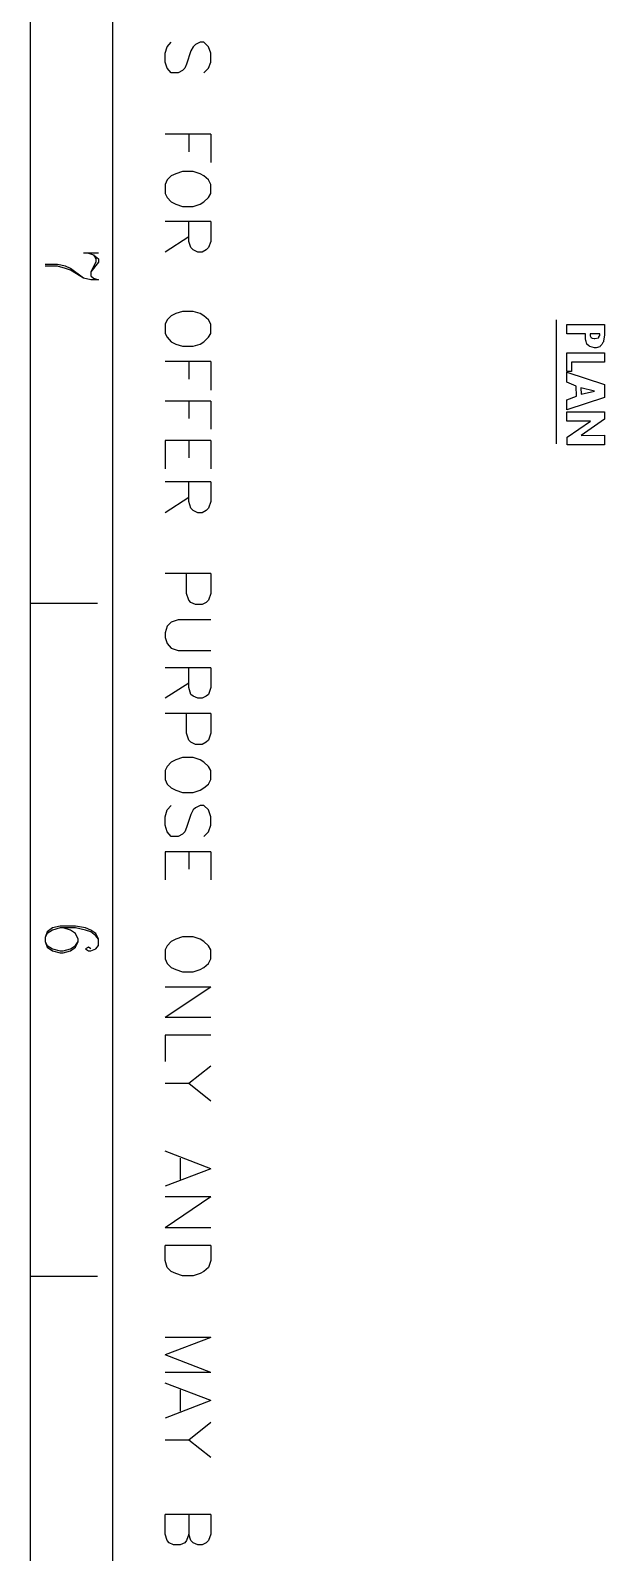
# Model space of a CAD drawing. Extents: x 0.2 to 11.6, y 0.3 to 16.2.
# Drawn here: x 0.155 to 1.853, y 9.438 to 13.935 of the extents above; entities that cross this region are included whole.
import ezdxf

# ---------------------------------------------------------------- set-up
doc = ezdxf.new("R2010")
doc.units = 0
doc.header["$MEASUREMENT"] = 0

msp = doc.modelspace()

# ---------------------------------------------------------------- linework, layer by layer
at = {"color": 0}
for p, q in [((0.155003, 0.310004), (0.155003, 16.22)), ((0.155003, 0.310004), (0.155003, 16.22)), ((0.398329, 0.533311), (0.398329, 16.02)), ((0.560004, 13.8867), (0.571669, 13.9)), ((0.656685, 13.9), (0.643338, 13.8933)), ((0.668349, 13.9), (0.656685, 13.9)), ((0.68164, 13.8867), (0.668349, 13.9)), ((0.553331, 13.8683), (0.560004, 13.8867)), ((0.553331, 13.8417), (0.553331, 13.8683)), ((0.629992, 13.875), (0.616644, 13.835)), ((0.636664, 13.8867), (0.629992, 13.875)), ((0.643338, 13.8933), (0.636664, 13.8867)), ((0.688314, 13.8683), (0.68164, 13.8867)), ((0.688314, 13.8417), (0.688314, 13.8683)), ((0.560004, 13.8233), (0.553331, 13.8417)), ((0.571669, 13.81), (0.560004, 13.8233)), ((0.591689, 13.81), (0.571669, 13.81)), ((0.604981, 13.8167), (0.591689, 13.81)), ((0.611654, 13.8233), (0.604981, 13.8167)), ((0.616644, 13.835), (0.611654, 13.8233)), ((0.668349, 13.81), (0.68164, 13.8233)), ((0.68164, 13.8233), (0.688314, 13.8417)), ((0.688314, 13.6283), (0.553331, 13.6283)), ((0.623318, 13.6283), (0.623318, 13.5767)), ((0.688314, 13.6283), (0.688314, 13.545)), ((0.560004, 13.4933), (0.553331, 13.48)), ((0.571669, 13.505), (0.560004, 13.4933)), ((0.585015, 13.5117), (0.571669, 13.505)), ((0.604981, 13.5183), (0.585015, 13.5117)), ((0.636664, 13.5183), (0.604981, 13.5183)), ((0.656685, 13.5117), (0.636664, 13.5183)), ((0.668349, 13.505), (0.656685, 13.5117)), ((0.68164, 13.4933), (0.668349, 13.505)), ((0.688314, 13.48), (0.68164, 13.4933)), ((0.553331, 13.48), (0.553331, 13.4533)), ((0.553331, 13.4533), (0.560004, 13.4417)), ((0.68164, 13.4417), (0.688314, 13.4533)), ((0.688314, 13.4533), (0.688314, 13.48)), ((0.560004, 13.4417), (0.571669, 13.4283)), ((0.571669, 13.4283), (0.585015, 13.4217)), ((0.585015, 13.4217), (0.604981, 13.415)), ((0.604981, 13.415), (0.636664, 13.415)), ((0.636664, 13.415), (0.656685, 13.4217)), ((0.656685, 13.4217), (0.668349, 13.4283)), ((0.668349, 13.4283), (0.68164, 13.4417)), ((0.688314, 13.37), (0.553331, 13.37)), ((0.623318, 13.3117), (0.623318, 13.37)), ((0.688314, 13.37), (0.688314, 13.3117)), ((0.623318, 13.325), (0.553331, 13.28)), ((0.356663, 13.2767), (0.311686, 13.2767)), ((0.32666, 13.2767), (0.341689, 13.2717)), ((0.341689, 13.2717), (0.356663, 13.26)), ((0.341689, 13.2717), (0.348307, 13.26)), ((0.629992, 13.2933), (0.623318, 13.3117)), ((0.636664, 13.2867), (0.629992, 13.2933)), ((0.650011, 13.28), (0.636664, 13.2867)), ((0.663357, 13.28), (0.650011, 13.28)), ((0.675022, 13.2867), (0.663357, 13.28)), ((0.68164, 13.2933), (0.675022, 13.2867)), ((0.688314, 13.3117), (0.68164, 13.2933)), ((0.235026, 13.2433), (0.198351, 13.2433)), ((0.235026, 13.2383), (0.198351, 13.2383)), ((0.258356, 13.2383), (0.235026, 13.2433)), ((0.258356, 13.2317), (0.235026, 13.2383)), ((0.273329, 13.2317), (0.258356, 13.2383)), ((0.273329, 13.2267), (0.258356, 13.2317)), ((0.311686, 13.2033), (0.273329, 13.2317)), ((0.311686, 13.2033), (0.273329, 13.2267)), ((0.356663, 13.25), (0.333333, 13.2217)), ((0.348307, 13.25), (0.333333, 13.2217)), ((0.348307, 13.26), (0.348307, 13.25)), ((0.356663, 13.26), (0.356663, 13.25)), ((0.333333, 13.1983), (0.311686, 13.2033)), ((0.333333, 13.2217), (0.333333, 13.21)), ((0.333333, 13.21), (0.341689, 13.2033)), ((0.356663, 13.1983), (0.333333, 13.1983)), ((0.341689, 13.2033), (0.356663, 13.1983)), ((0.571669, 13.0917), (0.560004, 13.08)), ((0.585015, 13.0983), (0.571669, 13.0917)), ((0.604981, 13.105), (0.585015, 13.0983)), ((0.636664, 13.105), (0.604981, 13.105)), ((0.656685, 13.0983), (0.636664, 13.105)), ((0.668349, 13.0917), (0.656685, 13.0983)), ((0.68164, 13.08), (0.668349, 13.0917)), ((0.560004, 13.08), (0.553331, 13.0667)), ((0.553331, 13.0667), (0.553331, 13.04)), ((0.688314, 13.0667), (0.68164, 13.08)), ((0.688314, 13.04), (0.688314, 13.0667)), ((1.71001, 13.08), (1.71001, 12.7133)), ((1.74169, 13.0661), (1.85281, 13.0663)), ((1.74169, 13.0383), (1.74169, 13.0661)), ((1.85281, 13.0663), (1.85281, 13.0426)), ((1.85281, 13.0663), (1.85281, 13.0663)), ((0.553331, 13.04), (0.560004, 13.0283)), ((0.560004, 13.0283), (0.571669, 13.015)), ((0.571669, 13.015), (0.585015, 13.0084)), ((0.585015, 13.0084), (0.604981, 13.0017)), ((0.604981, 13.0017), (0.636664, 13.0017)), ((0.636664, 13.0017), (0.656685, 13.0084)), ((0.656685, 13.0084), (0.668349, 13.015)), ((0.668349, 13.015), (0.68164, 13.0283)), ((0.68164, 13.0283), (0.688314, 13.04)), ((1.79725, 13.0383), (1.74169, 13.0383)), ((1.79725, 13.0349), (1.79725, 13.0383)), ((1.79742, 13.0248), (1.79725, 13.0349)), ((1.79839, 13.0181), (1.79742, 13.0248)), ((1.79878, 13.0177), (1.79839, 13.0181)), ((1.79921, 13.0161), (1.79878, 13.0177)), ((1.80117, 13.0083), (1.79921, 13.0161)), ((1.80632, 13.0029), (1.80117, 13.0083)), ((1.80832, 13.0025), (1.80632, 13.0029)), ((1.8094, 13.0016), (1.80832, 13.0025)), ((1.82335, 12.9968), (1.8094, 13.0016)), ((1.81114, 13.0385), (1.81114, 13.0346)), ((1.83892, 13.0385), (1.81114, 13.0385)), ((1.81114, 13.0385), (1.81114, 13.0385)), ((1.81114, 13.0346), (1.81114, 13.0331)), ((1.81114, 13.0331), (1.81222, 13.0289)), ((1.81222, 13.0289), (1.81244, 13.0285)), ((1.81244, 13.0285), (1.81256, 13.0279)), ((1.81256, 13.0279), (1.81646, 13.0259)), ((1.81646, 13.0259), (1.817, 13.0257)), ((1.817, 13.0257), (1.81706, 13.0254)), ((1.81706, 13.0254), (1.82286, 13.0246)), ((1.82286, 13.0246), (1.82482, 13.0246)), ((1.82482, 13.0246), (1.82497, 13.0246)), ((1.82497, 13.0246), (1.83567, 13.027)), ((1.83942, 13.0006), (1.82861, 12.9968)), ((1.83567, 13.027), (1.83632, 13.0275)), ((1.83626, 13.0275), (1.83681, 13.0301)), ((1.83632, 13.0275), (1.83626, 13.0275)), ((1.83681, 13.0301), (1.83892, 13.0339)), ((1.83892, 13.035), (1.83892, 13.0385)), ((1.83892, 13.0339), (1.83892, 13.035)), ((1.84065, 13.0018), (1.83942, 13.0006)), ((1.84174, 13.0027), (1.84065, 13.0018)), ((1.84483, 13.007), (1.84174, 13.0027)), ((1.84858, 13.0133), (1.84483, 13.007)), ((1.84999, 13.0151), (1.84858, 13.0133)), ((1.85042, 13.0165), (1.84999, 13.0151)), ((1.85281, 13.0357), (1.85042, 13.0165)), ((1.85281, 13.0426), (1.85281, 13.0357)), ((0.688314, 12.9567), (0.553331, 12.9567)), ((0.623318, 12.9567), (0.623318, 12.905)), ((0.688314, 12.9567), (0.688314, 12.8717)), ((1.74181, 12.9825), (1.85292, 12.9828)), ((1.74203, 12.927), (1.74181, 12.9825)), ((1.85292, 12.955), (1.75569, 12.9548)), ((1.75569, 12.9548), (1.75592, 12.927)), ((1.82503, 12.9968), (1.82335, 12.9968)), ((1.82861, 12.9968), (1.82503, 12.9968)), ((1.85292, 12.9828), (1.85292, 12.955)), ((1.85292, 12.9828), (1.85292, 12.9828)), ((1.74192, 12.8959), (1.74192, 12.925)), ((1.74192, 12.925), (1.85303, 12.8889)), ((1.75592, 12.927), (1.74203, 12.927)), ((1.76969, 12.8844), (1.74192, 12.8959)), ((1.76992, 12.8547), (1.76969, 12.8844)), ((1.82308, 12.8696), (1.78358, 12.8788)), ((1.78358, 12.8788), (1.78381, 12.8601)), ((1.78381, 12.8601), (1.82308, 12.8696)), ((1.82308, 12.8696), (1.82308, 12.8696)), ((1.85303, 12.8889), (1.85325, 12.8501)), ((1.85303, 12.8889), (1.85303, 12.8889)), ((0.688314, 12.84), (0.553331, 12.84)), ((0.623318, 12.84), (0.623318, 12.7884)), ((0.688314, 12.84), (0.688314, 12.7567)), ((1.74214, 12.8432), (1.76992, 12.8547)), ((1.85325, 12.8501), (1.74214, 12.8139)), ((1.74214, 12.8139), (1.74214, 12.8432)), ((1.74208, 12.8081), (1.85319, 12.8083)), ((1.74208, 12.7803), (1.74208, 12.8081)), ((1.81153, 12.7805), (1.74208, 12.7803)), ((1.74229, 12.733), (1.81153, 12.7805)), ((1.85319, 12.7861), (1.78375, 12.7386)), ((1.85319, 12.8083), (1.85319, 12.7861)), ((1.85319, 12.8083), (1.85319, 12.8083)), ((1.74229, 12.7108), (1.74229, 12.733)), ((1.78375, 12.7386), (1.8534, 12.7388)), ((1.8534, 12.7388), (1.8534, 12.711)), ((0.688314, 12.7233), (0.553331, 12.7233)), ((0.553331, 12.7233), (0.553331, 12.64)), ((0.623318, 12.7233), (0.623318, 12.6717)), ((0.688314, 12.7233), (0.688314, 12.64)), ((1.8534, 12.711), (1.74229, 12.7108)), ((0.688314, 12.6017), (0.553331, 12.6017)), ((0.623318, 12.5433), (0.623318, 12.6017)), ((0.688314, 12.6017), (0.688314, 12.5433)), ((0.623318, 12.555), (0.553331, 12.51)), ((0.629992, 12.5233), (0.623318, 12.5433)), ((0.636664, 12.5167), (0.629992, 12.5233)), ((0.650011, 12.51), (0.636664, 12.5167)), ((0.663357, 12.51), (0.650011, 12.51)), ((0.675022, 12.5167), (0.663357, 12.51)), ((0.68164, 12.5233), (0.675022, 12.5167)), ((0.688314, 12.5433), (0.68164, 12.5233)), ((0.688314, 12.33), (0.553331, 12.33)), ((0.616644, 12.2717), (0.616644, 12.33)), ((0.688314, 12.33), (0.688314, 12.2717)), ((0.353353, 12.2416), (0.155003, 12.2416)), ((0.623318, 12.2517), (0.616644, 12.2717)), ((0.629992, 12.245), (0.623318, 12.2517)), ((0.643338, 12.2383), (0.629992, 12.245)), ((0.663357, 12.2383), (0.643338, 12.2383)), ((0.675022, 12.245), (0.663357, 12.2383)), ((0.68164, 12.2517), (0.675022, 12.245)), ((0.688314, 12.2717), (0.68164, 12.2517)), ((0.591689, 12.1934), (0.571669, 12.1867)), ((0.688314, 12.1934), (0.591689, 12.1934)), ((0.560004, 12.175), (0.553331, 12.155)), ((0.553331, 12.155), (0.553331, 12.1417)), ((0.571669, 12.1867), (0.560004, 12.175)), ((0.553331, 12.1417), (0.560004, 12.1233)), ((0.560004, 12.1233), (0.571669, 12.11)), ((0.571669, 12.11), (0.591689, 12.1033)), ((0.591689, 12.1033), (0.688314, 12.1033)), ((0.688314, 12.0517), (0.553331, 12.0517)), ((0.623318, 11.9933), (0.623318, 12.0517)), ((0.688314, 12.0517), (0.688314, 11.9933)), ((0.623318, 12.0067), (0.553331, 11.9616)), ((0.629992, 11.9733), (0.623318, 11.9933)), ((0.636664, 11.9683), (0.629992, 11.9733)), ((0.650011, 11.9616), (0.636664, 11.9683)), ((0.675022, 11.9683), (0.663357, 11.9616)), ((0.68164, 11.9733), (0.675022, 11.9683)), ((0.688314, 11.9933), (0.68164, 11.9733)), ((0.663357, 11.9616), (0.650011, 11.9616)), ((0.688314, 11.9167), (0.553331, 11.9167)), ((0.616644, 11.8583), (0.616644, 11.9167)), ((0.688314, 11.9167), (0.688314, 11.8583)), ((0.623318, 11.8383), (0.616644, 11.8583)), ((0.629992, 11.8317), (0.623318, 11.8383)), ((0.643338, 11.825), (0.629992, 11.8317)), ((0.675022, 11.8317), (0.663357, 11.825)), ((0.68164, 11.8383), (0.675022, 11.8317)), ((0.688314, 11.8583), (0.68164, 11.8383)), ((0.604981, 11.7867), (0.585015, 11.78)), ((0.636664, 11.7867), (0.604981, 11.7867)), ((0.656685, 11.78), (0.636664, 11.7867)), ((0.663357, 11.825), (0.643338, 11.825)), ((0.560004, 11.76), (0.553331, 11.7483)), ((0.553331, 11.7483), (0.553331, 11.7217)), ((0.571669, 11.7733), (0.560004, 11.76)), ((0.585015, 11.78), (0.571669, 11.7733)), ((0.668349, 11.7733), (0.656685, 11.78)), ((0.68164, 11.76), (0.668349, 11.7733)), ((0.688314, 11.7483), (0.68164, 11.76)), ((0.688314, 11.7217), (0.688314, 11.7483)), ((0.553331, 11.7217), (0.560004, 11.7083)), ((0.560004, 11.7083), (0.571669, 11.6967)), ((0.571669, 11.6967), (0.585015, 11.69)), ((0.656685, 11.69), (0.668349, 11.6967)), ((0.668349, 11.6967), (0.68164, 11.7083)), ((0.68164, 11.7083), (0.688314, 11.7217)), ((0.585015, 11.69), (0.604981, 11.6833)), ((0.604981, 11.6833), (0.636664, 11.6833)), ((0.636664, 11.6833), (0.656685, 11.69)), ((0.553331, 11.6117), (0.560004, 11.6317)), ((0.553331, 11.5866), (0.553331, 11.6117)), ((0.560004, 11.6317), (0.571669, 11.645)), ((0.629992, 11.6183), (0.616644, 11.58)), ((0.636664, 11.6317), (0.629992, 11.6183)), ((0.643338, 11.6383), (0.636664, 11.6317)), ((0.656685, 11.645), (0.643338, 11.6383)), ((0.668349, 11.645), (0.656685, 11.645)), ((0.68164, 11.6317), (0.668349, 11.645)), ((0.688314, 11.6117), (0.68164, 11.6317)), ((0.688314, 11.5866), (0.688314, 11.6117)), ((0.560004, 11.5667), (0.553331, 11.5866)), ((0.571669, 11.5533), (0.560004, 11.5667)), ((0.604981, 11.56), (0.591689, 11.5533)), ((0.611654, 11.5667), (0.604981, 11.56)), ((0.616644, 11.58), (0.611654, 11.5667)), ((0.668349, 11.5533), (0.68164, 11.5667)), ((0.68164, 11.5667), (0.688314, 11.5866)), ((0.591689, 11.5533), (0.571669, 11.5533)), ((0.688314, 11.5084), (0.553331, 11.5084)), ((0.553331, 11.5084), (0.553331, 11.425)), ((0.623318, 11.5084), (0.623318, 11.4567)), ((0.688314, 11.5084), (0.688314, 11.425)), ((0.205024, 11.2717), (0.198351, 11.255)), ((0.205024, 11.2667), (0.198351, 11.255)), ((0.198351, 11.255), (0.198351, 11.2433)), ((0.219997, 11.2833), (0.205024, 11.2717)), ((0.219997, 11.2767), (0.205024, 11.2667)), ((0.243326, 11.2884), (0.219997, 11.2833)), ((0.243326, 11.2833), (0.219997, 11.2767)), ((0.288357, 11.2884), (0.243326, 11.2884)), ((0.288357, 11.2833), (0.243326, 11.2833)), ((0.273329, 11.2767), (0.251682, 11.2833)), ((0.288357, 11.2667), (0.273329, 11.2767)), ((0.31836, 11.2833), (0.288357, 11.2884)), ((0.31836, 11.2767), (0.288357, 11.2833)), ((0.296658, 11.25), (0.288357, 11.2667)), ((0.296658, 11.2433), (0.296658, 11.25)), ((0.333333, 11.2767), (0.31836, 11.2833)), ((0.333333, 11.2717), (0.31836, 11.2767)), ((0.348307, 11.2667), (0.333333, 11.2767)), ((0.348307, 11.26), (0.333333, 11.2717)), ((0.356663, 11.25), (0.348307, 11.2667)), ((0.356663, 11.25), (0.348307, 11.26)), ((0.356663, 11.2317), (0.356663, 11.25)), ((0.585015, 11.25), (0.571669, 11.2433)), ((0.604981, 11.2567), (0.585015, 11.25)), ((0.636664, 11.2567), (0.604981, 11.2567)), ((0.656685, 11.25), (0.636664, 11.2567)), ((0.668349, 11.2433), (0.656685, 11.25)), ((0.198351, 11.2433), (0.205024, 11.2267)), ((0.198351, 11.2433), (0.205024, 11.2317)), ((0.205024, 11.2317), (0.219997, 11.2217)), ((0.205024, 11.2267), (0.219997, 11.215)), ((0.219997, 11.2217), (0.243326, 11.215)), ((0.219997, 11.215), (0.243326, 11.21)), ((0.243326, 11.215), (0.251682, 11.215)), ((0.243326, 11.21), (0.251682, 11.21)), ((0.251682, 11.215), (0.273329, 11.2217)), ((0.251682, 11.21), (0.273329, 11.215)), ((0.273329, 11.2217), (0.288357, 11.2317)), ((0.273329, 11.215), (0.288357, 11.2267)), ((0.288357, 11.2267), (0.296658, 11.2433)), ((0.288357, 11.2317), (0.296658, 11.2433)), ((0.32666, 11.2267), (0.31836, 11.2217)), ((0.31836, 11.2217), (0.32666, 11.215)), ((0.333333, 11.2217), (0.32666, 11.2267)), ((0.32666, 11.215), (0.333333, 11.215)), ((0.333333, 11.215), (0.348307, 11.2217)), ((0.348307, 11.2217), (0.356663, 11.2317)), ((0.560004, 11.23), (0.553331, 11.2183)), ((0.553331, 11.2183), (0.553331, 11.1917)), ((0.571669, 11.2433), (0.560004, 11.23)), ((0.68164, 11.23), (0.668349, 11.2433)), ((0.688314, 11.2183), (0.68164, 11.23)), ((0.688314, 11.1917), (0.688314, 11.2183)), ((0.553331, 11.1917), (0.560004, 11.1783)), ((0.560004, 11.1783), (0.571669, 11.1667)), ((0.571669, 11.1667), (0.585015, 11.16)), ((0.585015, 11.16), (0.604981, 11.1533)), ((0.636664, 11.1533), (0.656685, 11.16)), ((0.656685, 11.16), (0.668349, 11.1667)), ((0.668349, 11.1667), (0.68164, 11.1783)), ((0.68164, 11.1783), (0.688314, 11.1917)), ((0.604981, 11.1533), (0.636664, 11.1533)), ((0.688314, 11.1083), (0.553331, 11.1083)), ((0.688314, 11.1083), (0.553331, 11.0183)), ((0.688314, 11.0183), (0.553331, 11.0183)), ((0.688314, 10.9667), (0.553331, 10.9667)), ((0.553331, 10.9667), (0.553331, 10.8883)), ((0.688314, 10.875), (0.623318, 10.8233)), ((0.623318, 10.8233), (0.553331, 10.8233)), ((0.688314, 10.7717), (0.623318, 10.8233)), ((0.688314, 10.5717), (0.553331, 10.6233)), ((0.688314, 10.5717), (0.553331, 10.52)), ((0.598307, 10.6033), (0.598307, 10.54)), ((0.688314, 10.4883), (0.553331, 10.4883)), ((0.688314, 10.4883), (0.553331, 10.3967)), ((0.688314, 10.3967), (0.553331, 10.3967)), ((0.688314, 10.345), (0.553331, 10.345)), ((0.553331, 10.3), (0.553331, 10.345)), ((0.688314, 10.345), (0.688314, 10.3)), ((0.560004, 10.28), (0.553331, 10.3)), ((0.688314, 10.3), (0.68164, 10.28)), ((0.571669, 10.2683), (0.560004, 10.28)), ((0.585015, 10.2617), (0.571669, 10.2683)), ((0.604981, 10.255), (0.585015, 10.2617)), ((0.636664, 10.255), (0.604981, 10.255)), ((0.656685, 10.2617), (0.636664, 10.255)), ((0.668349, 10.2683), (0.656685, 10.2617)), ((0.68164, 10.28), (0.668349, 10.2683)), ((0.353353, 10.2533), (0.155003, 10.2533)), ((0.688314, 10.0733), (0.553331, 10.0733)), ((0.688314, 10.0733), (0.553331, 10.0217)), ((0.688314, 9.97), (0.553331, 10.0217)), ((0.688314, 9.97), (0.553331, 9.97)), ((0.688314, 9.88667), (0.553331, 9.93832)), ((0.598307, 9.91835), (0.598307, 9.85499)), ((0.688314, 9.88667), (0.553331, 9.83501)), ((0.688314, 9.82167), (0.623318, 9.77001)), ((0.623318, 9.77001), (0.553331, 9.77001)), ((0.688314, 9.71832), (0.623318, 9.77001)), ((0.688314, 9.55003), (0.553331, 9.55003)), ((0.553331, 9.49164), (0.553331, 9.55003)), ((0.623318, 9.55003), (0.623318, 9.49164)), ((0.688314, 9.55003), (0.688314, 9.49164)), ((0.560004, 9.47331), (0.553331, 9.49164)), ((0.623318, 9.49164), (0.616644, 9.47331)), ((0.629992, 9.47331), (0.623318, 9.49164)), ((0.688314, 9.49164), (0.68164, 9.47331)), ((0.564996, 9.46669), (0.560004, 9.47331)), ((0.578342, 9.46001), (0.564996, 9.46669)), ((0.598307, 9.46001), (0.578342, 9.46001)), ((0.611654, 9.46669), (0.598307, 9.46001)), ((0.616644, 9.47331), (0.611654, 9.46669)), ((0.636664, 9.46669), (0.629992, 9.47331)), ((0.650011, 9.46001), (0.636664, 9.46669)), ((0.663357, 9.46001), (0.650011, 9.46001)), ((0.675022, 9.46669), (0.663357, 9.46001)), ((0.68164, 9.47331), (0.675022, 9.46669))]:
    msp.add_line(p, q, dxfattribs=at)

doc.saveas('drawing.dxf')
